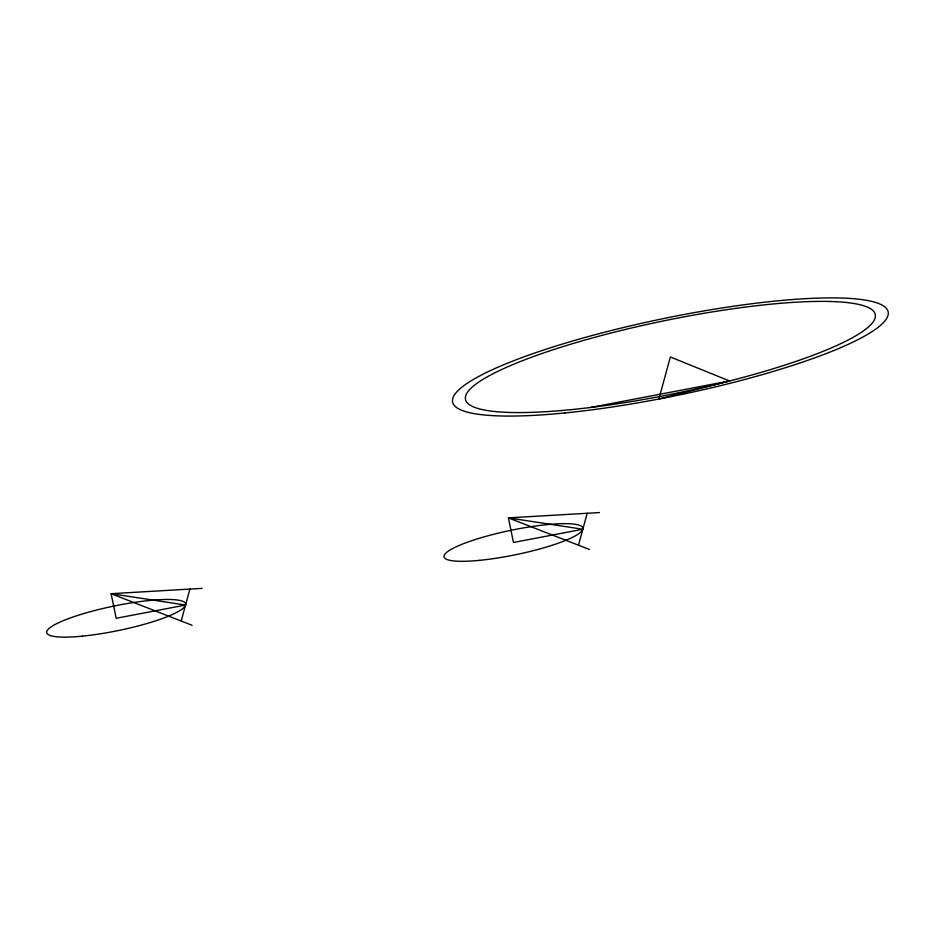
<?xml version="1.0" encoding="UTF-8"?>
<svg xmlns="http://www.w3.org/2000/svg" width="935" height="935" viewBox="0 0 935 935"><rect width="100%" height="100%" fill="white"/><g stroke="black" fill="none" stroke-linecap="round" stroke-linejoin="round"><path stroke-width="1.4" d="M181.18 621.027L189.898 589.085M578.473 545.21L587.192 513.268M729.557 380.966L658.883 399.023L670.36 356.983L729.557 380.966L590.85 407.438M599.44 512.555L508.383 517.873L513.479 542.475L582.832 529.245L508.383 517.873L589.366 549.464M202.147 588.36L111.09 593.69L116.185 618.28L185.539 605.05L111.09 593.69L192.072 625.27M571.18 409.635A209.253 36.699 -11.7 0 0 875.37 315.177A209.253 36.699 -11.7 0 0 564.541 346.114A209.253 36.699 -11.7 0 0 571.18 409.635M564.95 412.943A222.401 39.001 -11.7 0 0 888.25 312.559A222.401 39.001 -11.7 0 0 557.891 345.436A222.401 39.001 -11.7 0 0 564.95 412.943M479.889 560.31A70.873 12.424 -11.7 0 0 582.914 528.322A70.873 12.424 -11.7 0 0 477.633 538.794A70.873 12.424 -11.7 0 0 479.889 560.31M82.596 636.127A70.873 12.424 -11.7 0 0 185.633 604.127A70.873 12.424 -11.7 0 0 80.34 614.611A70.873 12.424 -11.7 0 0 82.596 636.127"/></g></svg>
